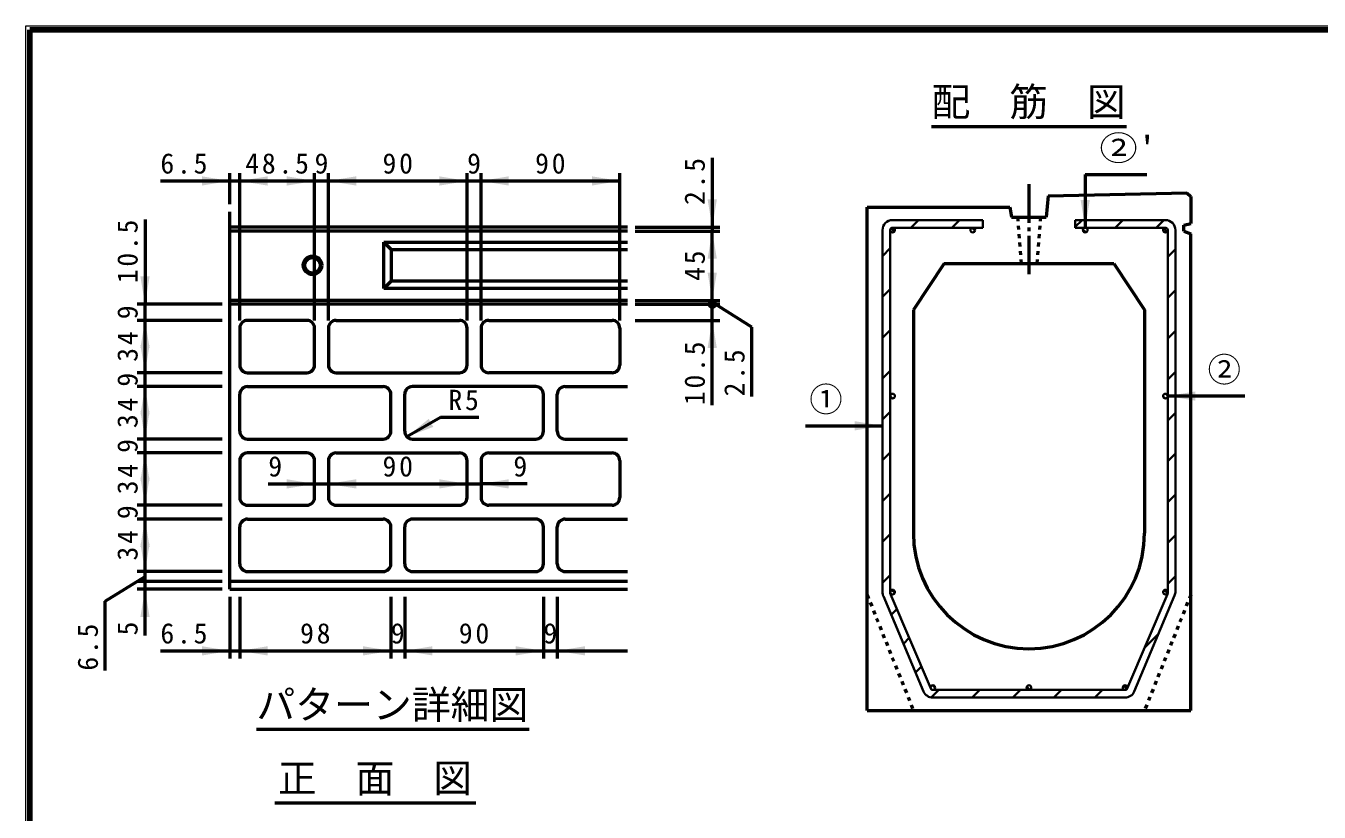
# Model space of a CAD drawing. Units: millimetres, scale not verified, with parts at other scales. Extents: x 100 to 4105, y 100 to 2870.
# Drawn here: x 100 to 1778, y 1849 to 2870 of the extents above; entities that cross this region are included whole.
import ezdxf
from ezdxf.enums import TextEntityAlignment as Align

# ---------------------------------------------------------------- set-up
doc = ezdxf.new("R2010")
doc.units = ezdxf.units.MM
doc.header["$LTSCALE"] = 5
doc.linetypes.add('USER1', pattern=[2.2, 1, -1.2])
doc.linetypes.add('USER3', pattern=[13.4, 10, -1.2, 1, -1.2])
doc.layers.add('V-nasSTD', color=7, linetype='Continuous', lineweight=35)
doc.styles.add('ＭＳ ゴシック', font='')
doc.styles.get('ＭＳ ゴシック').set_extended_font_data('MS Gothic')

msp = doc.modelspace()

# ---------------------------------------------------------------- hatches: boundary and pattern name
at = {"layer": 'V-nasSTD'}
for points in [[(328.59, 2662.66), (364.59, 2668.66), (328.59, 2674.66)], [(413.59, 2674.66), (377.59, 2668.66), (413.59, 2662.66)], [(438.59, 2662.66), (474.59, 2668.66), (438.59, 2674.66)], [(528.59, 2674.66), (492.59, 2668.66), (528.59, 2662.66)], [(636.59, 2662.66), (672.59, 2668.66), (636.59, 2674.66)], [(726.59, 2674.66), (690.59, 2668.66), (726.59, 2662.66)], [(834.59, 2662.66), (870.59, 2668.66), (834.59, 2674.66)], [(984.59, 2644.66), (990.59, 2608.66), (996.59, 2644.66)], [(1480.594, 2643.94), (1474.594, 2607.94), (1468.594, 2643.94)], [(996.59, 2567.66), (990.59, 2603.66), (984.59, 2567.66)], [(248.59, 2544.66), (254.59, 2508.66), (260.59, 2544.66)], [(984.59, 2549.66), (990.59, 2513.66), (996.59, 2549.66)], [(260.59, 2451.66), (254.59, 2487.66), (248.59, 2451.66)], [(996.59, 2451.66), (990.59, 2487.66), (984.59, 2451.66)], [(248.59, 2455.66), (254.59, 2419.66), (260.59, 2455.66)], [(260.59, 2365.66), (254.59, 2401.66), (248.59, 2365.66)], [(1617.594, 2383.44), (1581.594, 2389.44), (1617.594, 2395.44)], [(248.59, 2369.66), (254.59, 2333.66), (260.59, 2369.66)], [(622.696, 2359.785), (594.519, 2336.589), (628.696, 2349.392)], [(1175.594, 2344.792), (1211.594, 2350.792), (1175.594, 2356.792)], [(260.59, 2279.66), (254.59, 2315.66), (248.59, 2279.66)], [(248.59, 2283.66), (254.59, 2247.66), (260.59, 2283.66)], [(438.59, 2269.402), (474.59, 2275.402), (438.59, 2281.402)], [(528.59, 2281.402), (492.59, 2275.402), (528.59, 2269.402)], [(636.59, 2269.402), (672.59, 2275.402), (636.59, 2281.402)], [(726.59, 2281.402), (690.59, 2275.402), (726.59, 2269.402)], [(260.59, 2193.66), (254.59, 2229.66), (248.59, 2193.66)], [(248.59, 2197.66), (254.59, 2161.66), (260.59, 2197.66)], [(260.59, 2102.66), (254.59, 2138.66), (248.59, 2102.66)], [(328.59, 2052.66), (364.59, 2058.66), (328.59, 2064.66)], [(413.59, 2064.66), (377.59, 2058.66), (413.59, 2052.66)], [(537.59, 2052.66), (573.59, 2058.66), (537.59, 2064.66)], [(627.59, 2064.66), (591.59, 2058.66), (627.59, 2052.66)], [(735.59, 2052.66), (771.59, 2058.66), (735.59, 2064.66)], [(825.59, 2064.66), (789.59, 2058.66), (825.59, 2052.66)]]:
    msp.add_hatch(color=256, dxfattribs=at).paths.add_polyline_path(points)

# ---------------------------------------------------------------- linework, layer by layer
at = {"layer": 'V-nasSTD', "lineweight": 100}
for p, q in [((105, 2865), (105, 105)), ((4100, 2865), (105, 2865))]:
    msp.add_line(p, q, dxfattribs=at)
at = {"layer": 'V-nasSTD', "lineweight": 50}
for p, q in [((1275.191, 2739.44), (1527.997, 2739.44)), ((990.59, 2698.66), (990.59, 2608.66)), ((274.59, 2668.66), (364.59, 2668.66)), ((364.59, 2638.66), (364.59, 2678.66)), ((364.59, 2668.66), (377.59, 2668.66)), ((377.59, 2487.66), (377.59, 2678.66)), ((377.59, 2668.66), (474.59, 2668.66)), ((474.59, 2487.66), (474.59, 2678.66)), ((474.59, 2668.66), (492.59, 2668.66)), ((492.59, 2487.66), (492.59, 2678.66)), ((492.59, 2668.66), (672.59, 2668.66)), ((672.59, 2487.66), (672.59, 2678.66)), ((672.59, 2668.66), (690.59, 2668.66)), ((690.59, 2487.66), (690.59, 2678.66)), ((690.59, 2668.66), (870.59, 2668.66)), ((870.59, 2487.66), (870.59, 2678.66)), ((1474.594, 2676.94), (1554.594, 2676.94)), ((1474.594, 2676.94), (1474.594, 2607.94)), ((1426.594, 2649.44), (1606.594, 2653.44)), ((1606.594, 2653.44), (1611.594, 2648.44)), ((1426.594, 2649.44), (1424.094, 2621.44)), ((1611.594, 2648.44), (1611.594, 2613.455)), ((254.59, 2618.66), (254.59, 2508.66)), ((364.59, 2138.66), (364.59, 2628.66)), ((1191.594, 1981.44), (1191.594, 2634.44)), ((1191.594, 2634.44), (1376.594, 2634.44)), ((1376.594, 2634.44), (1379.094, 2621.44)), ((1379.094, 2621.44), (1424.094, 2621.44)), ((880.59, 2608.66), (364.59, 2608.66)), ((880.59, 2603.66), (364.59, 2603.66)), ((890.59, 2608.66), (1000.59, 2608.66)), ((890.59, 2603.66), (1000.59, 2603.66)), ((990.59, 2608.66), (990.59, 2603.66)), ((990.59, 2513.66), (990.59, 2603.66)), ((1602.594, 2611.44), (1611.594, 2613.455)), ((1602.594, 2603.44), (1602.594, 2611.44)), ((1602.594, 2603.44), (1611.594, 2600.082)), ((564.59, 2529.16), (564.59, 2589.16)), ((574.59, 2579.16), (564.59, 2589.16)), ((564.59, 2589.16), (880.59, 2589.16)), ((1611.594, 1981.44), (1611.594, 2600.082)), ((574.59, 2539.16), (574.59, 2579.16)), ((880.59, 2579.16), (574.59, 2579.16)), ((1291.594, 2561.44), (1251.594, 2501.44)), ((1291.594, 2561.44), (1511.594, 2561.44)), ((1511.594, 2561.44), (1551.594, 2501.44)), ((574.59, 2539.16), (564.59, 2529.16)), ((574.59, 2539.16), (880.59, 2539.16)), ((880.59, 2529.16), (564.59, 2529.16)), ((354.59, 2508.66), (244.59, 2508.66)), ((254.59, 2487.66), (254.59, 2508.66)), ((880.59, 2513.66), (364.59, 2513.66)), ((880.59, 2508.66), (364.59, 2508.66)), ((890.59, 2513.66), (1000.59, 2513.66)), ((890.59, 2508.66), (1000.59, 2508.66)), ((990.59, 2508.66), (990.59, 2513.66)), ((1042.125, 2478.943), (990.59, 2511.16)), ((990.59, 2487.66), (990.59, 2508.66)), ((1251.594, 2501.44), (1251.594, 2211.44)), ((1551.594, 2501.44), (1551.594, 2211.44)), ((354.59, 2487.66), (244.59, 2487.66)), ((254.59, 2419.66), (254.59, 2487.66)), ((464.59, 2487.66), (387.59, 2487.66)), ((502.59, 2487.66), (662.59, 2487.66)), ((700.59, 2487.66), (860.59, 2487.66)), ((890.59, 2487.66), (1000.59, 2487.66)), ((990.59, 2377.66), (990.59, 2487.66)), ((377.59, 2477.66), (377.59, 2429.66)), ((474.59, 2429.66), (474.59, 2477.66)), ((492.59, 2477.66), (492.59, 2429.66)), ((672.59, 2429.66), (672.59, 2477.66)), ((690.59, 2477.66), (690.59, 2429.66)), ((870.59, 2477.66), (870.59, 2429.66)), ((1042.125, 2388.943), (1042.125, 2478.943)), ((354.59, 2419.66), (244.59, 2419.66)), ((254.59, 2401.66), (254.59, 2419.66)), ((387.59, 2419.66), (464.59, 2419.66)), ((502.59, 2419.66), (662.59, 2419.66)), ((860.59, 2419.66), (700.59, 2419.66)), ((354.59, 2401.66), (244.59, 2401.66)), ((254.59, 2333.66), (254.59, 2401.66)), ((387.59, 2401.66), (563.59, 2401.66)), ((761.59, 2401.66), (601.59, 2401.66)), ((799.59, 2401.66), (880.59, 2401.66)), ((377.59, 2343.66), (377.59, 2391.66)), ((573.59, 2343.66), (573.59, 2391.66)), ((591.59, 2343.66), (591.59, 2391.66)), ((771.59, 2343.66), (771.59, 2391.66)), ((789.59, 2343.66), (789.59, 2391.66)), ((1681.594, 2389.44), (1581.594, 2389.44)), ((637.82, 2361.589), (594.519, 2336.589)), ((687.82, 2361.589), (637.82, 2361.589)), ((1111.594, 2350.792), (1211.594, 2350.792)), ((354.59, 2333.66), (244.59, 2333.66)), ((254.59, 2315.66), (254.59, 2333.66)), ((387.59, 2333.66), (563.59, 2333.66)), ((601.59, 2333.66), (761.59, 2333.66)), ((799.59, 2333.66), (880.59, 2333.66)), ((354.59, 2315.66), (244.59, 2315.66)), ((254.59, 2247.66), (254.59, 2315.66)), ((377.59, 2305.66), (377.59, 2257.66)), ((464.59, 2315.66), (387.59, 2315.66)), ((474.59, 2257.66), (474.59, 2305.66)), ((492.59, 2305.66), (492.59, 2257.66)), ((502.59, 2315.66), (662.59, 2315.66)), ((672.59, 2257.66), (672.59, 2305.66)), ((690.59, 2305.66), (690.59, 2257.66)), ((700.59, 2315.66), (860.59, 2315.66)), ((870.59, 2305.66), (870.59, 2257.66)), ((414.59, 2275.402), (474.59, 2275.402)), ((474.59, 2275.402), (492.59, 2275.402)), ((492.59, 2275.402), (672.59, 2275.402)), ((672.59, 2275.402), (690.59, 2275.402)), ((750.59, 2275.402), (690.59, 2275.402)), ((354.59, 2247.66), (244.59, 2247.66)), ((254.59, 2229.66), (254.59, 2247.66)), ((387.59, 2247.66), (464.59, 2247.66)), ((502.59, 2247.66), (662.59, 2247.66)), ((860.59, 2247.66), (700.59, 2247.66)), ((354.59, 2229.66), (244.59, 2229.66)), ((254.59, 2161.66), (254.59, 2229.66)), ((377.59, 2171.66), (377.59, 2219.66)), ((387.59, 2229.66), (563.59, 2229.66)), ((573.59, 2171.66), (573.59, 2219.66)), ((591.59, 2171.66), (591.59, 2219.66)), ((761.59, 2229.66), (601.59, 2229.66)), ((771.59, 2171.66), (771.59, 2219.66)), ((789.59, 2171.66), (789.59, 2219.66)), ((799.59, 2229.66), (880.59, 2229.66)), ((203.054, 2122.943), (254.59, 2155.16)), ((354.59, 2161.66), (244.59, 2161.66)), ((354.59, 2148.66), (244.59, 2148.66)), ((254.59, 2148.66), (254.59, 2161.66)), ((254.59, 2138.66), (254.59, 2148.66)), ((880.59, 2148.66), (364.59, 2148.66)), ((387.59, 2161.66), (563.59, 2161.66)), ((601.59, 2161.66), (761.59, 2161.66)), ((799.59, 2161.66), (880.59, 2161.66)), ((354.59, 2138.66), (244.59, 2138.66)), ((254.59, 2078.66), (254.59, 2138.66)), ((364.59, 2138.66), (880.59, 2138.66)), ((203.054, 2032.943), (203.054, 2122.943)), ((364.59, 2128.66), (364.59, 2048.66)), ((377.59, 2128.66), (377.59, 2048.66)), ((573.59, 2128.66), (573.59, 2048.66)), ((591.59, 2128.66), (591.59, 2048.66)), ((771.59, 2128.66), (771.59, 2048.66)), ((789.59, 2128.66), (789.59, 2048.66)), ((274.59, 2058.66), (364.59, 2058.66)), ((364.59, 2058.66), (377.59, 2058.66)), ((377.59, 2058.66), (573.59, 2058.66)), ((573.59, 2058.66), (591.59, 2058.66)), ((591.59, 2058.66), (771.59, 2058.66)), ((771.59, 2058.66), (789.59, 2058.66)), ((789.59, 2058.66), (880.59, 2058.66)), ((1191.594, 1981.44), (1611.594, 1981.44)), ((399.135, 1956.897), (753.145, 1956.897)), ((422.994, 1861.38), (683.801, 1861.38))]:
    msp.add_line(p, q, dxfattribs=at)
at = {"layer": 'V-nasSTD', "linetype": 'USER3', "lineweight": 50}
msp.add_line((1401.594, 2664.44), (1401.594, 2546.44), dxfattribs=at)
at = {"layer": 'V-nasSTD'}
for p, q in [((1341.594, 2617.94), (1224.594, 2617.94)), ((1248.316, 2607.94), (1258.316, 2617.94)), ((1301.349, 2607.94), (1311.349, 2617.94)), ((1341.594, 2617.94), (1341.594, 2607.94)), ((1461.594, 2617.94), (1461.594, 2607.94)), ((1461.594, 2617.94), (1578.594, 2617.94)), ((1461.594, 2609.087), (1470.448, 2617.94)), ((1513.481, 2607.94), (1523.481, 2617.94)), ((1566.514, 2607.94), (1576.514, 2617.94)), ((1211.594, 2604.94), (1211.594, 2134.641)), ((1221.594, 2604.94), (1221.594, 2133.489)), ((1222.617, 2607.196), (1226.85, 2602.963)), ((1341.594, 2607.94), (1224.594, 2607.94)), ((1327.999, 2607.94), (1328.594, 2607.94)), ((1327.999, 2607.88), (1331.535, 2604.345)), ((1461.594, 2607.94), (1578.594, 2607.94)), ((1471.674, 2605.627), (1475.281, 2602.02)), ((1576.391, 2606.976), (1580.63, 2602.737)), ((1581.594, 2604.94), (1581.594, 2133.489)), ((1591.594, 2135.559), (1591.594, 2604.94)), ((1211.594, 2571.219), (1221.594, 2581.219)), ((1581.594, 2569.988), (1591.594, 2579.988)), ((1211.594, 2518.186), (1221.594, 2528.186)), ((1581.594, 2516.955), (1591.594, 2526.955)), ((1211.594, 2465.153), (1221.594, 2475.153)), ((1581.594, 2463.922), (1591.594, 2473.922)), ((1211.594, 2412.12), (1221.594, 2422.12)), ((1581.594, 2410.889), (1591.594, 2420.889)), ((1221.602, 2389.218), (1224.372, 2386.448)), ((1225.64, 2392.252), (1227.406, 2390.486)), ((1575.691, 2388.683), (1577.837, 2386.537)), ((1579.038, 2392.407), (1581.561, 2389.884)), ((1211.594, 2359.087), (1221.594, 2369.087)), ((1581.594, 2357.856), (1591.594, 2367.856)), ((1211.594, 2306.054), (1221.594, 2316.054)), ((1581.594, 2304.823), (1591.594, 2314.823)), ((1211.594, 2253.021), (1221.594, 2263.021)), ((1581.594, 2251.79), (1591.594, 2261.79)), ((1211.594, 2199.988), (1221.594, 2209.988)), ((1581.594, 2198.757), (1591.594, 2208.757)), ((1211.594, 2146.955), (1221.594, 2156.955)), ((1581.594, 2145.724), (1591.594, 2155.724)), ((1274.119, 2009.763), (1221.835, 2132.312)), ((1223.414, 2137.698), (1227.352, 2133.76)), ((1529.069, 2009.763), (1581.354, 2132.312)), ((1577.116, 2137.55), (1581.205, 2133.461)), ((1212.621, 2129.578), (1264.924, 2005.877)), ((1590.58, 2130.525), (1538.244, 2005.906)), ((1222.912, 2105.239), (1230.253, 2112.581)), ((1238.671, 2067.966), (1246.113, 2075.407)), ((1551.692, 2062.788), (1569.692, 2080.789)), ((1254.431, 2030.693), (1261.972, 2038.234)), ((1276.487, 2013.914), (1279.853, 2010.549)), ((1274.871, 1998.099), (1284.712, 2007.94)), ((1276.879, 2007.94), (1526.309, 2007.94)), ((1276.897, 1997.94), (1526.259, 1997.94)), ((1327.745, 1997.94), (1337.745, 2007.94)), ((1380.778, 1997.94), (1390.778, 2007.94)), ((1398.742, 2011.868), (1402.523, 2008.087)), ((1402.523, 2007.94), (1401.594, 2007.94)), ((1433.811, 1997.94), (1443.811, 2007.94)), ((1486.844, 1997.94), (1496.844, 2007.94)), ((1524.532, 2013.357), (1528.726, 2009.163))]:
    msp.add_line(p, q, dxfattribs=at)
at = {"layer": 'V-nasSTD', "linetype": 'USER1', "lineweight": 50}
for p, q in [((1386.594, 2621.44), (1391.594, 2561.44)), ((1416.594, 2621.44), (1411.594, 2561.44)), ((1191.594, 2131.44), (1251.594, 1981.44)), ((1611.594, 2131.44), (1551.594, 1981.44))]:
    msp.add_line(p, q, dxfattribs=at)
at = {"layer": 'V-nasSTD', "lineweight": 13}
msp.add_lwpolyline([(100, 100), (100, 2870), (4105, 2870), (4105, 100)], close=True, dxfattribs=at)
at = {"layer": 'V-nasSTD'}
for centre in [(1224.594, 2604.94), (1328.594, 2604.94), (1474.594, 2604.94), (1578.594, 2604.94), (1224.594, 2389.44), (1578.594, 2389.44), (1224.594, 2134.94), (1578.594, 2134.94), (1276.879, 2010.94), (1401.594, 2010.94), (1526.309, 2010.94)]:
    msp.add_circle(centre, 3, dxfattribs=at)
at = {"layer": 'V-nasSTD', "lineweight": 50}
for centre, radius in [((471.99, 2559.16), 12), ((471.99, 2559.16), 10), ((990.59, 2508.66), 4)]:
    msp.add_circle(centre, radius, dxfattribs=at)
at = {"layer": 'V-nasSTD'}
for centre, radius, start, end in [((1224.594, 2604.94), 13, 90, 180), ((1578.594, 2604.94), 13, 0, 90), ((1224.594, 2604.94), 3, 90, 180), ((1224.594, 2604.94), 3, 131.23207, 180), ((1224.594, 2604.94), 3, 90, 131.23207), ((1578.594, 2604.94), 3, 0, 90), ((1578.594, 2604.94), 3, 0, 90), ((1224.594, 2134.641), 13, 180, 202.91963), ((1224.594, 2133.489), 3, 180, 203.10504), ((1578.594, 2133.489), 3, 336.89496, 0), ((1578.594, 2135.559), 13, 337.21925, 0), ((1276.897, 2010.94), 13, 202.91963, 270), ((1276.879, 2010.94), 3, 203.10504, 270), ((1276.879, 2010.94), 3, 203.10504, 270), ((1276.879, 2010.94), 3, 203.10504, 270), ((1526.259, 2010.94), 13, 270, 337.21925), ((1526.309, 2010.94), 3, 270, 336.90127), ((1526.309, 2010.94), 3, 270, 336.90127), ((1526.309, 2010.94), 3, 270, 323.67738), ((1526.309, 2010.94), 3, 323.67738, 336.90127)]:
    msp.add_arc(centre, radius, start, end, dxfattribs=at)
at = {"layer": 'V-nasSTD', "lineweight": 50}
for centre, radius, start, end in [((387.59, 2477.66), 10, 90, 180), ((464.59, 2477.66), 10, 0, 90), ((502.59, 2477.66), 10, 90, 180), ((662.59, 2477.66), 10, 0, 90), ((700.59, 2477.66), 10, 90, 180), ((860.59, 2477.66), 10, 0, 90), ((387.59, 2429.66), 10, 180, 270), ((464.59, 2429.66), 10, 270, 0), ((502.59, 2429.66), 10, 180, 270), ((662.59, 2429.66), 10, 270, 0), ((700.59, 2429.66), 10, 180, 270), ((860.59, 2429.66), 10, 270, 0), ((387.59, 2391.66), 10, 90, 180), ((563.59, 2391.66), 10, 0, 90), ((601.59, 2391.66), 10, 90, 180), ((761.59, 2391.66), 10, 0, 90), ((799.59, 2391.66), 10, 90, 180), ((387.59, 2343.66), 10, 180, 270), ((563.59, 2343.66), 10, 270, 0), ((601.59, 2343.66), 10, 180, 270), ((761.59, 2343.66), 10, 270, 0), ((799.59, 2343.66), 10, 180, 270), ((387.59, 2305.66), 10, 90, 180), ((464.59, 2305.66), 10, 0, 90), ((502.59, 2305.66), 10, 90, 180), ((662.59, 2305.66), 10, 0, 90), ((700.59, 2305.66), 10, 90, 180), ((860.59, 2305.66), 10, 0, 90), ((387.59, 2257.66), 10, 180, 270), ((464.59, 2257.66), 10, 270, 0), ((502.59, 2257.66), 10, 180, 270), ((662.59, 2257.66), 10, 270, 0), ((700.59, 2257.66), 10, 180, 270), ((860.59, 2257.66), 10, 270, 0), ((387.59, 2219.66), 10, 90, 180), ((563.59, 2219.66), 10, 0, 90), ((601.59, 2219.66), 10, 90, 180), ((761.59, 2219.66), 10, 0, 90), ((799.59, 2219.66), 10, 90, 180), ((1401.594, 2211.44), 150, 180, 270), ((1401.594, 2211.44), 150, 270, 0), ((387.59, 2171.66), 10, 180, 270), ((563.59, 2171.66), 10, 270, 0), ((601.59, 2171.66), 10, 180, 270), ((761.59, 2171.66), 10, 270, 0), ((799.59, 2171.66), 10, 180, 270)]:
    msp.add_arc(centre, radius, start, end, dxfattribs=at)

# ---------------------------------------------------------------- texts
at = {"layer": 'V-nasSTD', "style": 'ＭＳ ゴシック'}
for s, height, p in [('配\u3000筋\u3000図', 36.95, (1275.191, 2789.84)), ('9', 26.39, (474.59, 2704.66)), ('9', 26.39, (672.59, 2704.66)), ('②', 31.67, (1633.394, 2439.64)), ('①', 31.67, (1116.594, 2400.992)), ('9', 26.39, (414.59, 2311.402)), ('9', 26.39, (732.59, 2311.402)), ('9', 26.39, (573.59, 2094.66)), ('9', 26.39, (771.59, 2094.66)), ('パターン詳細図', 36.95, (399.135, 2007.297)), ('正\u3000面\u3000図', 36.95, (426.994, 1911.78))]:
    msp.add_text(s, height=height, dxfattribs=at).set_placement(p, align=Align.TOP_LEFT)
at = {"layer": 'V-nasSTD', "style": 'ＭＳ ゴシック', "width": 1.15}
msp.add_text("②'", height=31.67, dxfattribs=at).set_placement((1492.994, 2727.14), align=Align.TOP_LEFT)
at = {"layer": 'V-nasSTD', "style": 'ＭＳ ゴシック'}
for s, p in [('9', (218.59, 2489.16)), ('9', (218.59, 2401.66)), ('9', (218.59, 2315.66)), ('9', (218.59, 2229.66)), ('5', (218.59, 2078.66))]:
    msp.add_text(s, height=26.39, rotation=90, dxfattribs=at).set_placement(p, align=Align.TOP_LEFT)
at = {"layer": 'V-nasSTD', "char_height": 26.39, "attachment_point": 1, "style": 'ＭＳ ゴシック'}
for s, insert in [('\\T1.2;6.5', (274.59, 2704.66)), ('\\T1.2;48.5', (384.69, 2704.66)), ('\\T1.2;90', (562.79, 2704.66)), ('\\T1.2;90', (760.79, 2704.66)), ('\\T1.2;R5', (648.22, 2397.589)), ('\\T1.2;90', (562.79, 2311.402)), ('\\T1.2;6.5', (274.59, 2094.66)), ('\\T1.2;98', (455.79, 2094.66)), ('\\T1.2;90', (661.79, 2094.66))]:
    msp.add_mtext(s, dxfattribs=dict(at, insert=insert))
at = {"layer": 'V-nasSTD', "char_height": 26.39, "attachment_point": 1, "rotation": 90, "style": 'ＭＳ ゴシック'}
for s, insert in [('\\T1.2;2.5', (954.59, 2637.46)), ('\\T1.2;10.5', (218.59, 2535.86)), ('\\T1.2;45', (954.59, 2538.86)), ('\\T1.2;34', (218.59, 2433.86)), ('\\T1.2;10.5', (954.59, 2377.66)), ('\\T1.2;2.5', (1006.125, 2388.943)), ('\\T1.2;34', (218.59, 2347.86)), ('\\T1.2;34', (218.59, 2261.86)), ('\\T1.2;34', (218.59, 2175.86)), ('\\T1.2;6.5', (167.054, 2032.943))]:
    msp.add_mtext(s, dxfattribs=dict(at, insert=insert))

doc.saveas('drawing.dxf')
